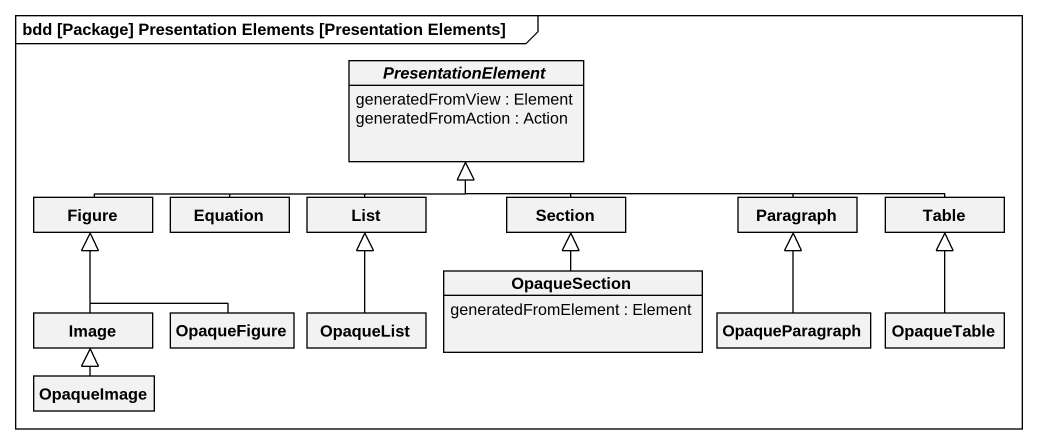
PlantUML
@startuml
mainframe bdd [Package] Presentation Elements [Presentation Elements]
hide circle
hide empty members
abstract class PresentationElement {
  generatedFromView : Element
  generatedFromAction : Action
}
class Figure
class Equation
class List
class Section
class Paragraph
class Table
class OpaqueSection {
  generatedFromElement : Element
}
class Image
class OpaqueFigure
class OpaqueList
class OpaqueParagraph
class OpaqueTable
class OpaqueImage
Figure -right-|> PresentationElement
Equation -right-|> PresentationElement
List -up-|> PresentationElement
Section -up-|> PresentationElement
Paragraph -left-|> PresentationElement
Table -left-|> PresentationElement
OpaqueSection -up-|> Section
Image -up-|> Figure
OpaqueFigure -up-|> Figure
OpaqueList -up-|> List
OpaqueParagraph -up-|> Paragraph
OpaqueTable -up-|> Table
OpaqueImage -up-|> Image
@enduml
